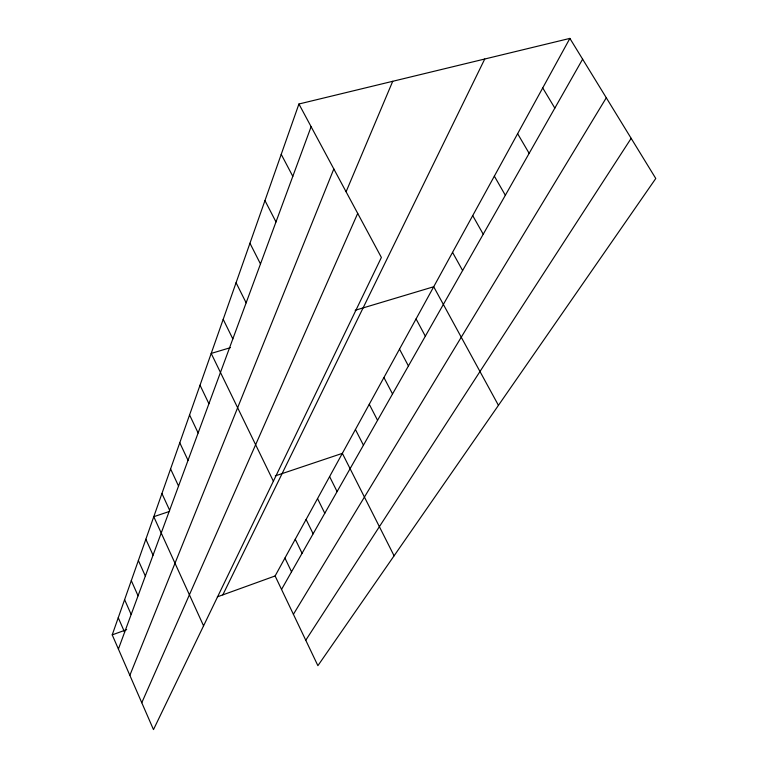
<?xml version="1.0" encoding="UTF-8"?>
<svg xmlns="http://www.w3.org/2000/svg" width="768" height="768" viewBox="0 0 768 768"><rect width="100%" height="100%" fill="white"/><g stroke="black" fill="none" stroke-linecap="round" stroke-linejoin="round"><path stroke-width="1.15" d="M298.925 104.006L381.379 257.453L153.485 729.6L112.224 634.867L298.925 104.006L569.885 38.4L655.776 178.483L317.894 665.674L275.117 575.962L569.885 38.4M118.406 649.075L311.117 126.701M129.85 675.341L333.821 168.95M346.109 191.722L392.726 81.293M141.782 702.72L357.706 213.398M222.826 594.874L484.752 59.011M281.539 589.43L582.624 59.165M293.405 614.314L606.298 97.776M305.76 640.243L631.162 138.336M112.224 634.867L126.682 629.635M217.325 596.861L275.117 575.962M169.411 511.45L153.773 516.701L203.568 625.843M275.299 475.882L342.355 453.36L394.09 555.811M230.458 347.654L211.2 353.424L273.379 481.219M355.152 310.291L433.709 286.752L498.442 405.341M542.726 87.926L554.832 108.115M517.632 133.699L529.152 153.341M494.352 176.141L505.344 195.264M472.714 215.606L483.226 234.221M452.554 252.384L462.614 270.528M416.064 318.931L425.338 336.182M399.504 349.133L408.422 365.962M281.222 154.33L292.81 176.333M383.933 377.52L392.534 393.955M264.96 200.582L275.99 221.923M369.264 404.266L377.558 420.317M355.43 429.504L363.437 445.19M249.955 243.245L260.486 263.962M236.074 282.71L246.144 302.842M329.606 476.602L337.094 491.587M317.539 498.595L324.787 513.254M223.19 319.344L232.838 338.909M306.106 519.456L313.133 533.798M295.258 539.251L302.064 553.286M284.938 558.058L291.542 571.805M200.026 385.21L208.925 403.728M189.571 414.931L198.134 432.97M179.779 442.781L188.035 460.358M170.582 468.922L178.55 486.067M161.933 493.526L169.632 510.24M145.853 539.232L153.053 555.158M138.374 560.496L145.344 576.058M131.299 580.608L138.058 595.805M124.608 599.654L131.165 614.506M118.253 617.712L124.618 632.237"/></g></svg>
